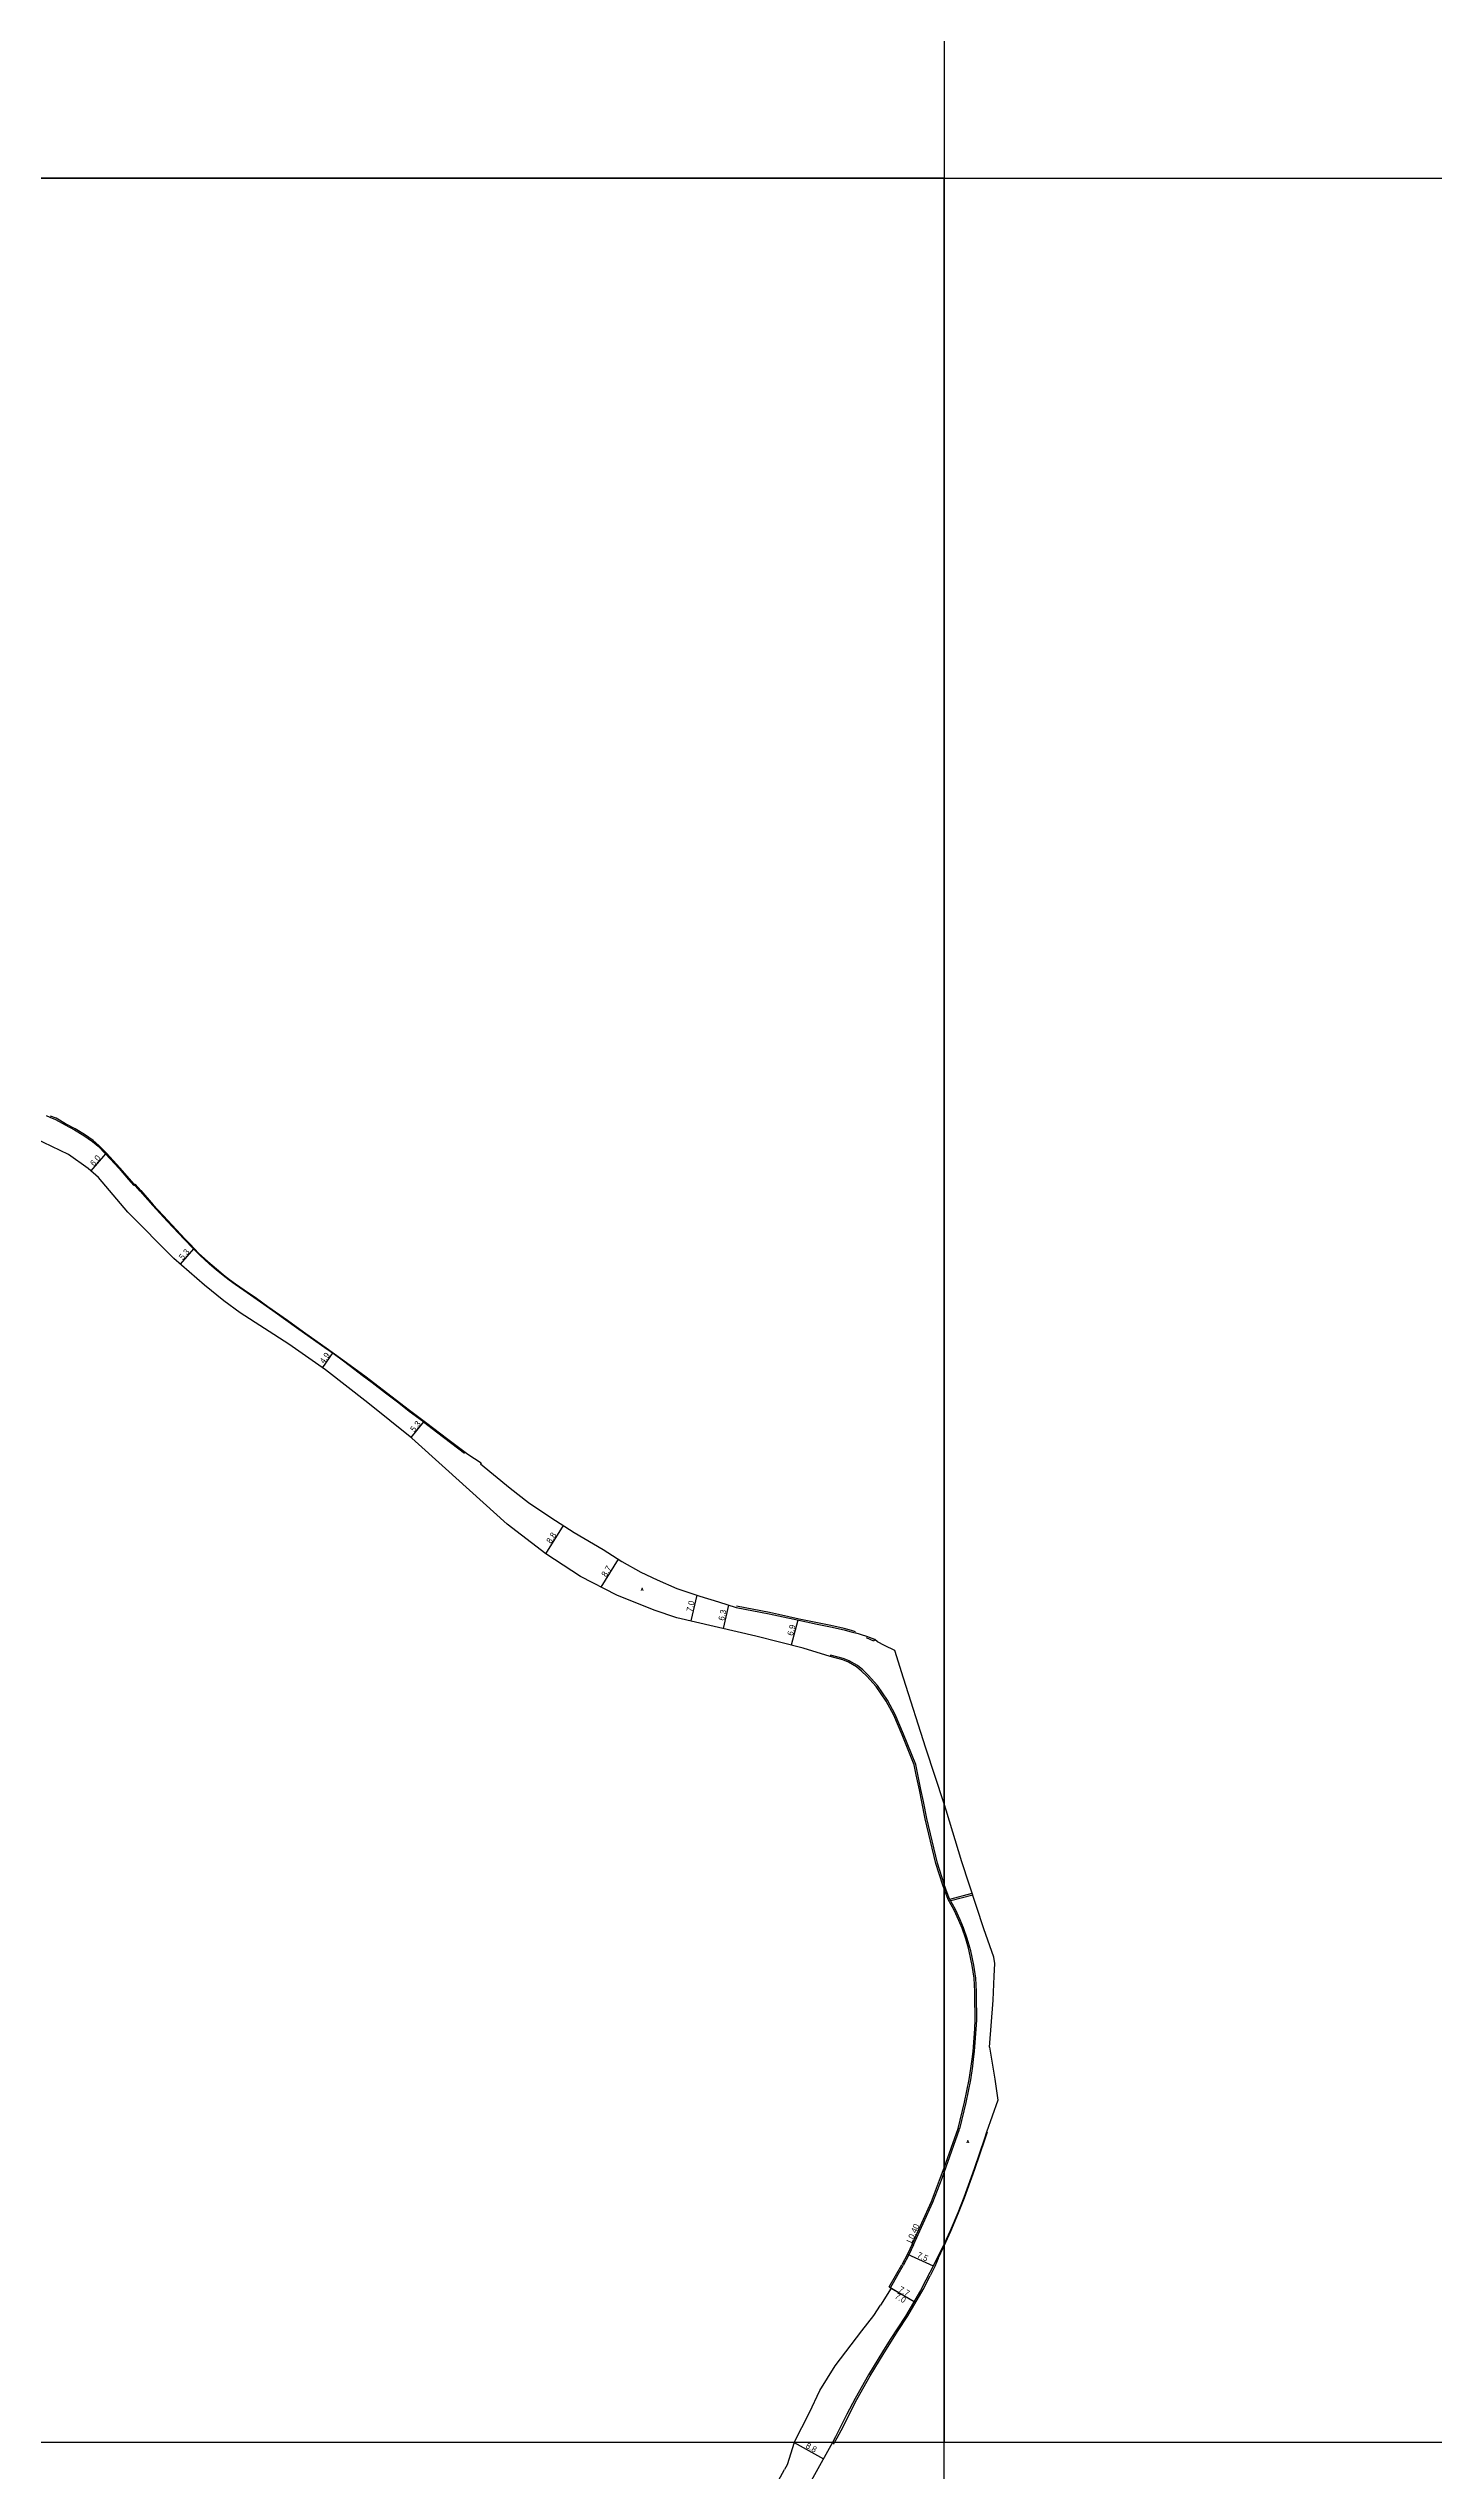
# Model space of a CAD drawing. Header units: metres. Extents: x -16000 to -13600, y -81000 to -78000.
# Drawn here: x -14637 to -14270, y -79208 to -78566 of the extents above; entities that cross this region are included whole.
import ezdxf

# ---------------------------------------------------------------- set-up
doc = ezdxf.new("R2010")
doc.units = ezdxf.units.M
doc.header["$LTSCALE"] = 2.5
for name, color, linetype in [('側溝・桝', 7, 'Continuous'), ('図郭', 7, 'Continuous'), ('幅員', 7, 'Continuous'), ('歩道・分離帯・安全施設', 7, 'Continuous'), ('舗装', 7, 'Continuous'), ('道路', 7, 'Continuous')]:
    doc.layers.add(name, color=color, linetype=linetype)
doc.styles.get("Standard").update_dxf_attribs({"font": ''})
doc.styles.add('YOKO_DECO', font='txt.shx', dxfattribs={"bigfont": 'extfont.shx'})
doc.styles.get('Standard').set_extended_font_data('@MS PGothic')

msp = doc.modelspace()

# ---------------------------------------------------------------- linework, layer by layer
at = {"layer": '側溝・桝'}
for points in [[(-14425.17, -78992.84), (-14426.72, -78992.21), (-14430.1, -78991.34), (-14430.21, -78991.74)], [(-14400, -79051.99), (-14401.76, -79046.43), (-14404.61, -79034.6), (-14405.49, -79030.14), (-14406.16, -79026.94), (-14407, -79022.95), (-14407.54, -79020.32), (-14410.73, -79012.28), (-14412.95, -79007.07), (-14414.98, -79003.3), (-14417.69, -78999.42), (-14420.16, -78996.63), (-14421.59, -78995.25), (-14423, -78994.12), (-14425.14, -78992.86)], [(-14395.88, -79116.89), (-14394.18, -79109.9), (-14392.93, -79103.86), (-14392.39, -79100.27), (-14392.19, -79098.42), (-14391.94, -79096.4), (-14391.84, -79095.14), (-14391.47, -79090.43), (-14391.34, -79088.03), (-14391.35, -79085.92), (-14391.46, -79083.55), (-14391.43, -79080.44), (-14391.61, -79076.9), (-14392.15, -79073.5), (-14392.94, -79069.69), (-14393.17, -79068.85), (-14393.86, -79066.42), (-14394.83, -79063.56), (-14395.72, -79061.46), (-14396.98, -79058.71), (-14398.54, -79055.9), (-14399.17, -79054.3), (-14399.96, -79052.12), (-14400, -79051.99)], [(-14400, -79128.39), (-14395.89, -79116.91)], [(-14408.09, -79147.61), (-14402.99, -79136.24), (-14400.54, -79129.9), (-14400, -79128.39)], [(-14414.22, -79158.96), (-14412.16, -79155.4), (-14410.84, -79153.09)], [(-14408.09, -79147.61), (-14409.34, -79150.21), (-14410.84, -79153.09)]]:
    msp.add_lwpolyline(points, dxfattribs=at)
at = {"layer": '側溝・桝', "flags": 128}
for points in [[(-14425.17, -78992.84), (-14425.36, -78993.22)], [(-14418.45, -78987.15), (-14418.63, -78987.62), (-14420.56, -78986.72)], [(-14398.48, -79056.01), (-14392.57, -79054.45)], [(-14392.43, -79054.9), (-14398.24, -79056.43)], [(-14395.89, -79116.91), (-14396.29, -79116.79)]]:
    msp.add_lwpolyline(points, dxfattribs=at)
at = {"layer": '図郭'}
for points in [[(-15200, -78000), (-14400, -78000), (-14400, -78600), (-15200, -78600)], [(-15200, -78600), (-14400, -78600), (-14400, -79200), (-15200, -79200)], [(-14400, -78600), (-13600, -78600), (-13600, -79200), (-14400, -79200)], [(-15200, -79800), (-14400, -79800), (-14400, -79200), (-15200, -79200)]]:
    msp.add_lwpolyline(points, close=True, dxfattribs=at)
at = {"layer": '幅員'}
for points in [[(-14622.24, -78858.54), (-14626.14, -78863.05)], [(-14598.95, -78883.72), (-14602.45, -78887.73)], [(-14562.01, -78911.15), (-14564.78, -78915.15)], [(-14537.97, -78929.57), (-14541.3, -78933.71)], [(-14505.59, -78964.5), (-14500.89, -78957.03)], [(-14490.94, -78973.31), (-14486.31, -78965.94)], [(-14465.55, -78975.45), (-14467.14, -78982.27)], [(-14457.15, -78978.08), (-14458.59, -78984.26)], [(-14438.79, -78982.04), (-14440.52, -78988.71)], [(-14409.72, -79150.03), (-14402.88, -79153.15)]]:
    msp.add_lwpolyline(points, dxfattribs=at)
at = {"layer": '幅員', "flags": 128}
for points in [[(-14414.58, -79158.75), (-14407.97, -79162.63)], [(-14414.02, -79159.07), (-14407.97, -79162.63)], [(-14439.72, -79200), (-14432.01, -79204.28)]]:
    msp.add_lwpolyline(points, dxfattribs=at)
at = {"layer": '歩道・分離帯・安全施設'}
for points in [[(-14527.13, -78937.96), (-14534.53, -78932.3), (-14537.61, -78929.85), (-14538.21, -78929.38), (-14541.74, -78926.75), (-14544.88, -78924.35), (-14548.06, -78921.92), (-14551.63, -78919.19), (-14554.22, -78917.21), (-14557.34, -78914.83), (-14559.58, -78913.17), (-14561.58, -78911.72), (-14564.16, -78909.89), (-14567.99, -78907.2), (-14571.68, -78904.58), (-14574.48, -78902.6), (-14577.93, -78900.14), (-14582.1, -78897.19), (-14585.62, -78894.73), (-14587.94, -78893.14), (-14589.51, -78892), (-14591.1, -78890.75), (-14592.93, -78889.23), (-14594.66, -78887.76), (-14596.03, -78886.53), (-14597.29, -78885.33), (-14598.95, -78883.72), (-14601.38, -78881.17), (-14605.92, -78876.32), (-14609.75, -78872.18), (-14613.06, -78868.41), (-14615.93, -78865.11), (-14618.43, -78862.23), (-14622.02, -78858.33), (-14624.03, -78856.31), (-14625.51, -78855.03), (-14627.84, -78853.41), (-14630.33, -78851.93), (-14632.83, -78850.54), (-14635.38, -78849.11), (-14636.87, -78848.51)], [(-14423.5, -78985.13), (-14424.52, -78984.82), (-14425.49, -78984.55), (-14426.46, -78984.31), (-14430.07, -78983.51), (-14433.54, -78982.8), (-14438.46, -78981.78), (-14443.87, -78980.61), (-14446.32, -78980.09), (-14455.07, -78978.38)], [(-14400, -79147.82), (-14398.23, -79143.96), (-14396.2, -79139.15), (-14394.58, -79135.14), (-14391.85, -79127.55), (-14389.1, -79119.47), (-14388.49, -79117.61)], [(-14401.56, -79151.23), (-14402.47, -79153.34), (-14403.68, -79155.79)], [(-14401.56, -79151.23), (-14400.19, -79148.23), (-14400, -79147.82)], [(-14429.06, -79200), (-14428.34, -79198.75), (-14427.27, -79196.81), (-14426.47, -79195.24), (-14425.28, -79192.72), (-14423.11, -79188.57), (-14419.58, -79182.3), (-14415.91, -79176.21), (-14412.19, -79170.3), (-14409.65, -79166.4), (-14405.57, -79159.43), (-14403.68, -79155.79)], [(-14429.31, -79200.42), (-14429.06, -79200)]]:
    msp.add_lwpolyline(points, dxfattribs=at)
at = {"layer": '道路'}
for points in [[(-14638.03, -78848.38), (-14636.99, -78848.79), (-14635.51, -78849.38), (-14632.98, -78850.8), (-14630.48, -78852.2), (-14628, -78853.66), (-14625.7, -78855.27), (-14624.24, -78856.53), (-14622.24, -78858.54), (-14618.65, -78862.43), (-14616.16, -78865.31), (-14614.77, -78866.91), (-14614.37, -78866.56)], [(-14430.21, -78991.74), (-14437.33, -78989.54), (-14449.91, -78986.28), (-14470.8, -78981.42), (-14476.81, -78979.44), (-14486.72, -78975.48), (-14496.34, -78970.53), (-14505.59, -78964.5), (-14515.78, -78956.64), (-14532.15, -78941.85), (-14541.11, -78933.87), (-14552.73, -78924.53), (-14563.97, -78915.71), (-14573.67, -78908.98), (-14586.6, -78900.65), (-14590.91, -78897.46), (-14596.03, -78893.34), (-14604.13, -78886.27), (-14616.37, -78873.99), (-14624.15, -78864.77), (-14626.89, -78862.4), (-14632.07, -78858.73), (-14640.89, -78854.42)], [(-14614.37, -78866.56), (-14612.89, -78868.26), (-14609.59, -78872.03), (-14605.76, -78876.16), (-14601.21, -78881.01), (-14599.87, -78882.4), (-14598.57, -78883.82), (-14597.62, -78884.86), (-14595.18, -78887.04), (-14591.69, -78889.97), (-14590.96, -78890.58), (-14589.37, -78891.83), (-14587.81, -78892.96), (-14585.49, -78894.55), (-14582.56, -78896.53), (-14579.21, -78898.97), (-14574.05, -78902.6), (-14569.17, -78906.09), (-14563.74, -78909.91), (-14559.34, -78913.06), (-14553.53, -78917.35), (-14547.44, -78922), (-14542.06, -78926.16), (-14537.07, -78929.88), (-14531.88, -78933.83), (-14526.22, -78938.1), (-14522.7, -78940.4), (-14522.89, -78940.7), (-14515.05, -78947.08), (-14510.12, -78950.88), (-14504.23, -78954.92), (-14498.01, -78958.84), (-14490.39, -78963.38), (-14485.39, -78966.52), (-14480.4, -78969.4), (-14476.1, -78971.36), (-14470.86, -78973.72), (-14464.73, -78975.71), (-14459.81, -78977.26), (-14455.13, -78978.7)], [(-14455.13, -78978.7), (-14446.38, -78980.42), (-14443.94, -78980.93), (-14438.53, -78982.1), (-14433.61, -78983.13), (-14430.13, -78983.84), (-14426.53, -78984.63), (-14425.57, -78984.87), (-14424.62, -78985.14), (-14423.61, -78985.45)], [(-14400, -79030.77), (-14404.87, -79015.96), (-14410.78, -78997.42), (-14413.08, -78990.15), (-14415.81, -78988.82), (-14417.69, -78987.81), (-14418.36, -78987.18), (-14420.45, -78986.39), (-14423.61, -78985.45)], [(-14425.36, -78993.22), (-14426.85, -78992.61), (-14430.21, -78991.74)], [(-14400, -79053.23), (-14400.35, -79052.26), (-14402.16, -79046.54), (-14405.02, -79034.69), (-14405.9, -79030.23), (-14406.57, -79027.03), (-14407.41, -79023.03), (-14407.95, -79020.44), (-14411.12, -79012.44), (-14413.32, -79007.25), (-14415.34, -79003.52), (-14418.02, -78999.68), (-14420.46, -78996.92), (-14421.87, -78995.57), (-14423.24, -78994.47), (-14425.36, -78993.22)], [(-14387.99, -79095.19), (-14386.99, -79082.78), (-14386.73, -79076.41), (-14386.53, -79073.06), (-14386.86, -79071.36), (-14389.5, -79063.89), (-14395.3, -79046.08), (-14399.47, -79032.38), (-14400, -79030.77)], [(-14396.29, -79116.79), (-14394.59, -79109.81), (-14393.34, -79103.79), (-14392.8, -79100.22), (-14392.61, -79098.37), (-14392.35, -79096.36), (-14392.26, -79095.11), (-14391.89, -79090.4), (-14391.76, -79088.01), (-14391.77, -79085.93), (-14391.88, -79083.56), (-14391.85, -79080.44), (-14392.03, -79076.95), (-14392.56, -79073.58), (-14393.35, -79069.79), (-14393.57, -79068.96), (-14394.26, -79066.55), (-14395.22, -79063.71), (-14396.1, -79061.63), (-14397.36, -79058.9), (-14398.92, -79056.08), (-14399.56, -79054.45), (-14400, -79053.23)], [(-14387.99, -79095.19), (-14386.59, -79103.7), (-14385.74, -79109.22), (-14388.74, -79117.73)], [(-14400, -79127.15), (-14396.29, -79116.79)], [(-14388.74, -79117.73), (-14389.29, -79119.41), (-14392.04, -79127.49), (-14394.76, -79135.07), (-14396.39, -79139.08), (-14398.41, -79143.88), (-14400, -79147.34)], [(-14408.47, -79147.44), (-14403.38, -79136.08), (-14400.93, -79129.76), (-14400, -79127.15)], [(-14414.58, -79158.75), (-14412.52, -79155.19), (-14411.21, -79152.88)], [(-14400, -79147.34), (-14402.76, -79152.91), (-14404.83, -79156.97), (-14406.27, -79159.73), (-14410.24, -79166.49), (-14414.34, -79172.68)], [(-14408.47, -79147.44), (-14409.72, -79150.03), (-14411.21, -79152.88)], [(-14414.58, -79158.75), (-14414.02, -79159.07), (-14416.89, -79163.56)], [(-14435.7, -79192.01), (-14432.91, -79186.14), (-14428.88, -79179.61), (-14421.82, -79170.4), (-14418.65, -79166.3), (-14416.89, -79163.56)], [(-14414.34, -79172.68), (-14416.37, -79175.93), (-14420.05, -79182.02), (-14423.59, -79188.31), (-14425.77, -79192.48), (-14428.81, -79198.48), (-14429.63, -79200)], [(-14429.63, -79200), (-14439.56, -79217.89), (-14444.2, -79226.19), (-14451.51, -79239.22)], [(-14439.72, -79200), (-14441.62, -79205.91), (-14442.28, -79207.11)], [(-14445.56, -79213.12), (-14442.28, -79207.11)]]:
    msp.add_lwpolyline(points, dxfattribs=at)
at = {"layer": '道路', "flags": 128}
msp.add_lwpolyline([(-14439.72, -79200), (-14435.7, -79192.01)], dxfattribs=at)

# ---------------------------------------------------------------- texts
at = {"layer": '側溝・桝'}
msp.add_text('L0.40', height=1.6, rotation=66, dxfattribs=at).set_placement((-14408.6, -79147.28))
at = {"layer": '幅員'}
for s, rotation, p in [('6.0', 49, (-14625.31, -78861.91)), ('5.3', 49, (-14601.77, -78886.78)), ('4.9', 55, (-14564.34, -78914.26)), ('5.3', 51, (-14540.41, -78932.36)), ('8.8', 58, (-14504.2, -78961.92)), ('8.7', 58, (-14489.6, -78970.77)), ('7.0', 77, (-14466.78, -78979.97)), ('6.3', 77, (-14458.33, -78982.33)), ('6.9', 75, (-14440.1, -78986.33)), ('7.5', 335.4264, (-14407.34, -79150.84)), ('7.7', 329.60213, (-14412.23, -79159.84)), ('7.0', 329.56487, (-14413.23, -79161.63)), ('8.8', 330.95873, (-14436.87, -79201.3))]:
    msp.add_text(s, height=1.6, rotation=rotation, dxfattribs=at).set_placement(p)
at = {"layer": '舗装', "style": 'YOKO_DECO'}
for p in [(-14480.34, -78974.26, 741.33), (-14394.01, -79120.6, 735.92)]:
    msp.add_text('A', height=0.75, dxfattribs=at).set_placement(p)

doc.saveas('drawing.dxf')
